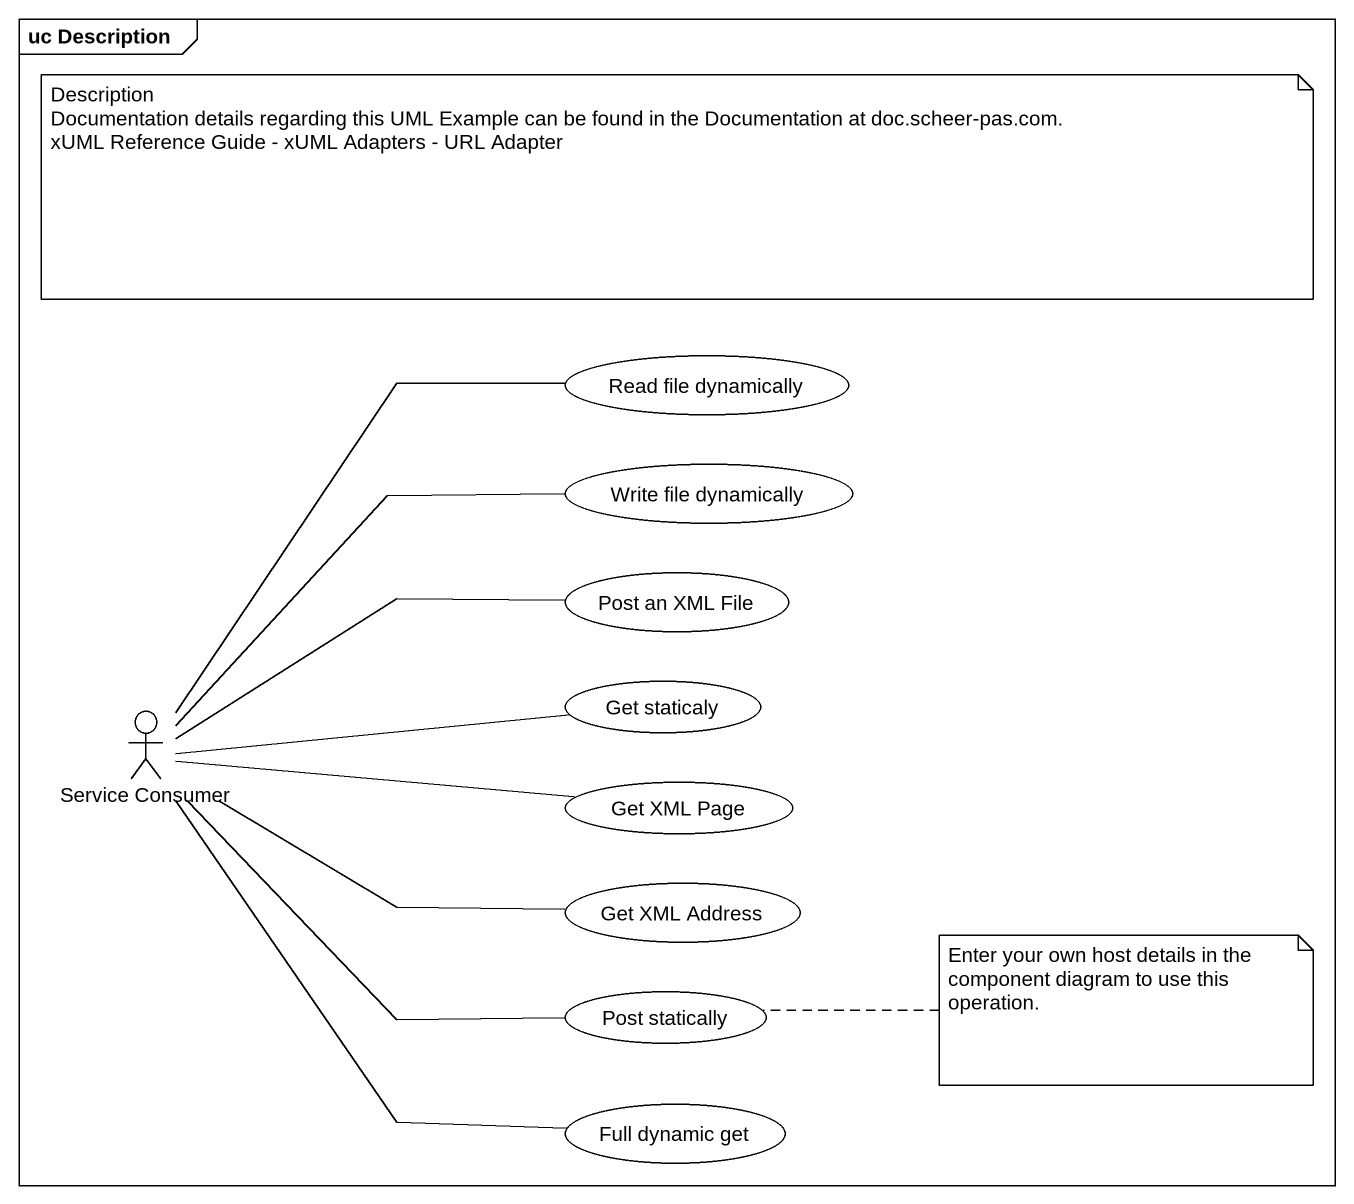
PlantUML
@startuml
mainframe uc Description
usecase "Read file dynamically" as Read_file_dynamically
usecase "Write file dynamically" as Write_file_dynamically
usecase "Post an XML File" as Post_an_XML_File
usecase "Get staticaly" as Get_staticaly
actor "Service Consumer" as Service_Consumer
usecase "Get XML Page" as Get_XML_Page
usecase "Get XML Address" as Get_XML_Address
usecase "Post statically" as Post_statically
usecase "Full dynamic get" as Full_dynamic_get
Read_file_dynamically -- Service_Consumer
Write_file_dynamically -left- Service_Consumer
Post_an_XML_File -left- Service_Consumer
Get_staticaly -left- Service_Consumer
Get_XML_Page -left- Service_Consumer
Get_XML_Address -left- Service_Consumer
Post_statically -left- Service_Consumer
Full_dynamic_get -up- Service_Consumer
note as N1
  Description
  Documentation details regarding this UML Example can be found in the Documentation at doc.scheer-pas.com.
  xUML Reference Guide - xUML Adapters - URL Adapter
end note
note right of Post_statically : Enter your own host details in the component diagram to use this operation.
@enduml
